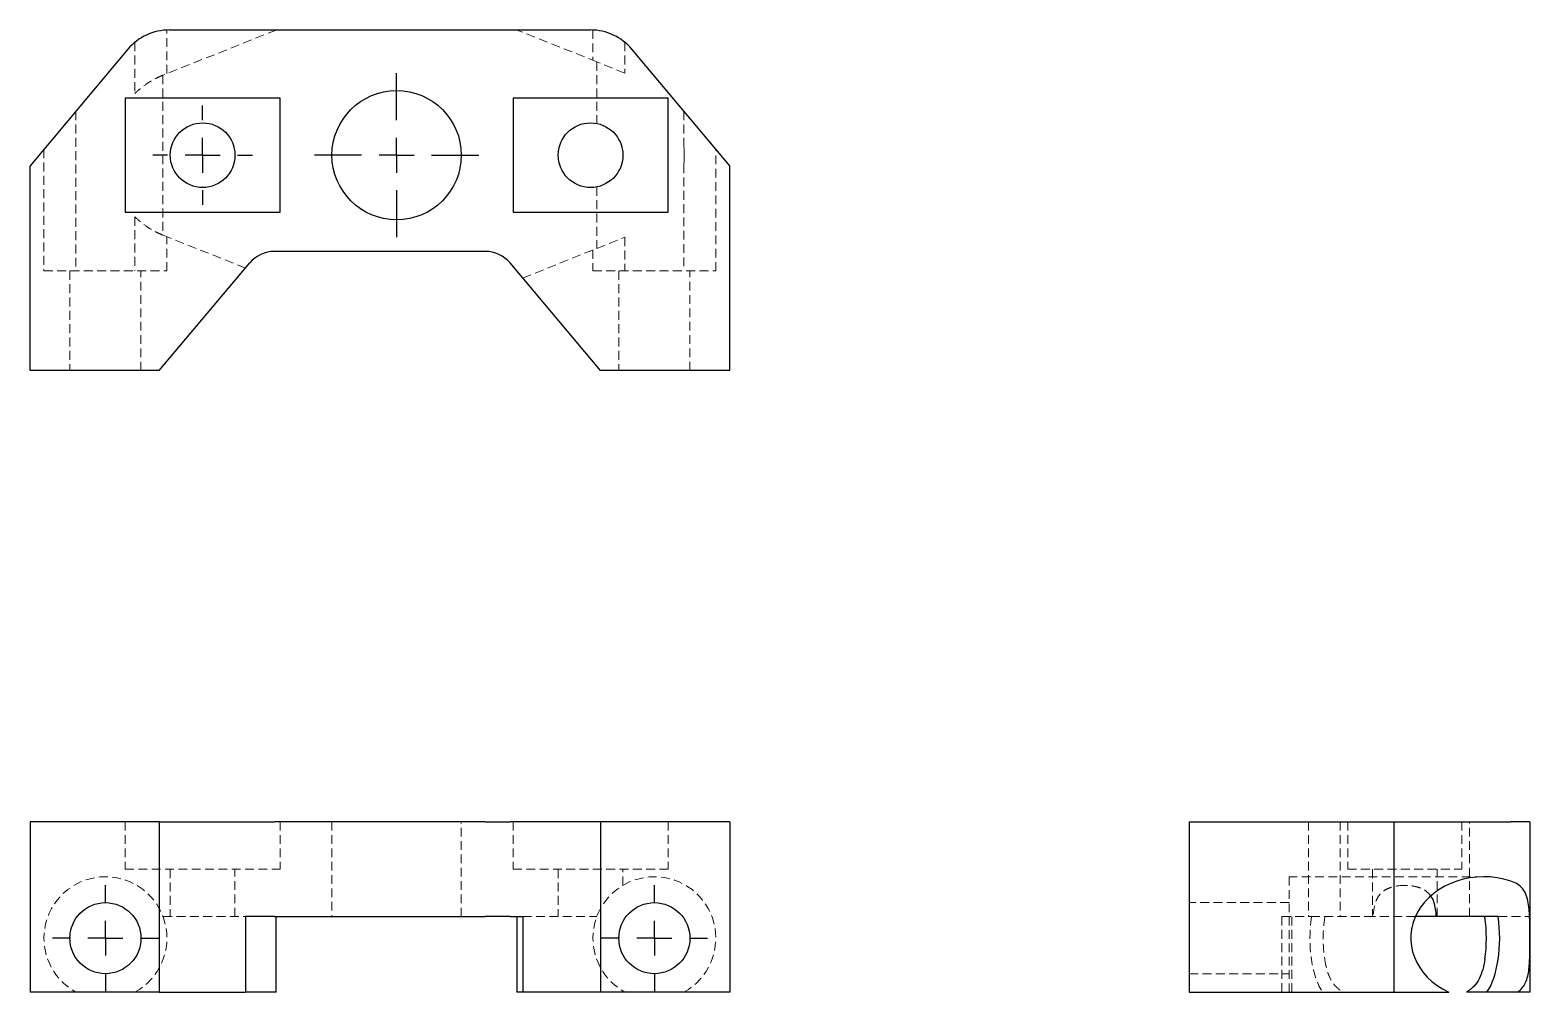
# Model space of a CAD drawing. Header units: millimetres. Extents: x 33 to 247, y 45 to 182.
import ezdxf

# ---------------------------------------------------------------- set-up
doc = ezdxf.new("R2010")
doc.units = ezdxf.units.MM
doc.linetypes.add('HIDDEN', pattern=[1.905, 1.27, -0.635])
doc.layers.add('10', color=7, linetype='Continuous')

# ---------------------------------------------------------------- blocks, each defined once
blk = doc.blocks.new('SW_CENTERMARKSYMBOL_0')
at = {"layer": '10', "color": 0}
for p, q in [((0, 5), (0, 7.58)), ((0, 0), (0, 2.5)), ((-5, 0), (-7.58, 0)), ((0, 0), (-2.5, 0)), ((0, 0), (0, -2.5)), ((0, 0), (2.5, 0)), ((5, 0), (7.58, 0)), ((0, -5), (0, -7.58))]:
    blk.add_line(p, q, dxfattribs=at)
blk = doc.blocks.new('SW_CENTERMARKSYMBOL_1')
at = {"layer": '10', "color": 0}
for p, q in [((0, 5), (0, 7.58)), ((0, 0), (0, 2.5)), ((-5, 0), (-7.58, 0)), ((0, 0), (-2.5, 0)), ((0, 0), (0, -2.5)), ((0, 0), (2.5, 0)), ((5, 0), (7.58, 0)), ((0, -5), (0, -7.58))]:
    blk.add_line(p, q, dxfattribs=at)
blk = doc.blocks.new('SW_CENTERMARKSYMBOL_2')
at = {"layer": '10', "color": 0}
for p, q in [((0, 5), (0, 7.12)), ((0, 0), (0, 2.5)), ((-5, 0), (-7.12, 0)), ((0, 0), (-2.5, 0)), ((0, 0), (0, -2.5)), ((0, 0), (2.5, 0)), ((5, 0), (7.12, 0)), ((0, -5), (0, -7.12))]:
    blk.add_line(p, q, dxfattribs=at)
blk = doc.blocks.new('SW_CENTERMARKSYMBOL_3')
at = {"layer": '10', "color": 0}
for p, q in [((0, 5), (0, 11.74)), ((0, 0), (0, 2.5)), ((-5, 0), (-11.74, 0)), ((0, 0), (-2.5, 0)), ((0, 0), (0, -2.5)), ((0, 0), (2.5, 0)), ((5, 0), (11.74, 0)), ((0, -5), (0, -11.74))]:
    blk.add_line(p, q, dxfattribs=at)

msp = doc.modelspace()

# ---------------------------------------------------------------- linework, layer by layer
at = {"color": 7, "linetype": 'HIDDEN', "lineweight": 18}
for p, q in [((68.19, 182.34), (52.03, 175.9)), ((52.56, 176.11), (52.56, 182.34)), ((114, 177.79), (102.58, 182.34)), ((113.44, 182.34), (113.44, 178.01)), ((47.99, 180.58), (47.99, 173.28)), ((118.01, 180.58), (118.01, 176.19)), ((52, 175.88), (52, 153.02)), ((118.01, 176.19), (114, 177.79)), ((114, 177.79), (114, 168.98)), ((39.56, 170.74), (39.56, 147.91)), ((126.44, 170.74), (126.44, 165.73)), ((35, 165.3), (35, 147.91)), ((131, 147.91), (131, 165.3)), ((126.44, 163.17), (126.44, 147.91)), ((114, 159.92), (114, 151.12)), ((47.99, 155.63), (47.99, 147.91)), ((52.03, 153.01), (63.78, 148.32)), ((52.56, 147.91), (52.56, 152.8)), ((114, 151.12), (118.01, 152.72)), ((118.01, 152.72), (118.01, 147.91)), ((103.41, 146.89), (114, 151.12)), ((113.44, 150.9), (113.44, 147.91)), ((35, 147.91), (52.56, 147.91)), ((38.7, 147.91), (38.7, 133.66)), ((48.86, 133.66), (48.86, 147.91)), ((113.44, 147.91), (131, 147.91)), ((117.14, 147.91), (117.14, 133.66)), ((127.3, 133.66), (127.3, 147.91)), ((46.58, 69.17), (46.58, 62.39)), ((68.76, 69.17), (68.76, 62.39)), ((76.15, 69.17), (76.15, 55.61)), ((94.63, 55.61), (94.63, 69.17)), ((102.02, 69.17), (102.02, 62.39)), ((124.19, 69.17), (124.19, 62.39)), ((215.7, 69.17), (215.7, 55.61)), ((220.21, 69.17), (220.21, 55.61)), ((221.29, 69.17), (221.29, 62.39)), ((237.61, 69.17), (237.61, 62.39)), ((238.69, 55.61), (238.69, 69.17)), ((46.58, 62.39), (68.76, 62.39)), ((53.05, 62.39), (53.05, 55.61)), ((62.29, 55.61), (62.29, 62.39)), ((102.02, 62.39), (124.19, 62.39)), ((108.49, 62.39), (108.49, 55.61)), ((117.72, 60.07), (117.72, 62.39)), ((221.29, 62.39), (237.61, 62.39)), ((224.83, 62.39), (224.83, 55.61)), ((234.07, 55.61), (234.07, 62.39)), ((212.91, 61.31), (212.91, 44.83)), ((240.76, 61.31), (212.91, 61.31)), ((212.91, 57.62), (198.66, 57.62)), ((52.03, 55.61), (52, 55.61)), ((52.03, 55.61), (63.78, 55.61)), ((103.41, 55.61), (114, 55.61)), ((211.89, 55.61), (211.89, 44.83)), ((211.89, 55.61), (216.12, 55.61)), ((213.32, 55.61), (213.32, 44.83)), ((224.92, 55.61), (216.12, 55.61)), ((230.96, 55.61), (224.92, 55.61)), ((242.79, 55.61), (247.34, 55.61)), ((247.34, 52.87), (247.33, 51.97)), ((198.66, 47.45), (212.91, 47.45)), ((126.5, 44.83), (126.5, 44.87))]:
    msp.add_line(p, q, dxfattribs=at)
at = {"color": 7, "linetype": 'Continuous', "lineweight": 25}
for p, q in [((113.1, 182.34), (52.9, 182.34)), ((47, 179.59), (33, 162.91)), ((133, 162.91), (119, 179.59)), ((68.76, 172.61), (46.58, 172.61)), ((46.58, 172.61), (46.58, 156.29)), ((68.76, 156.29), (68.76, 172.61)), ((124.19, 172.61), (102.02, 172.61)), ((102.02, 172.61), (102.02, 156.29)), ((124.19, 156.29), (124.19, 172.61)), ((33, 133.66), (33, 162.91)), ((133, 133.66), (133, 162.91)), ((46.58, 156.29), (68.76, 156.29)), ((102.02, 156.29), (124.19, 156.29)), ((98.06, 150.7), (67.94, 150.7)), ((51.48, 133.66), (64.4, 149.05)), ((114.52, 133.66), (101.6, 149.05)), ((51.48, 133.66), (33, 133.66)), ((133, 133.66), (114.52, 133.66)), ((33, 69.17), (33, 44.83)), ((51.48, 69.17), (33, 69.17)), ((51.48, 69.17), (51.48, 44.83)), ((51.48, 69.17), (64.4, 69.17)), ((64.4, 69.17), (67.94, 69.17)), ((98.06, 69.17), (67.94, 69.17)), ((98.06, 69.17), (101.6, 69.17)), ((114.52, 69.17), (101.6, 69.17)), ((114.52, 69.17), (114.52, 44.83)), ((133, 69.17), (114.52, 69.17)), ((133, 69.17), (133, 44.83)), ((198.66, 69.17), (198.66, 44.83)), ((198.66, 69.17), (227.91, 69.17)), ((227.91, 69.17), (227.91, 44.83)), ((227.91, 69.17), (244.59, 69.17)), ((247.34, 69.17), (244.59, 69.17)), ((247.34, 69.17), (247.34, 44.83)), ((64.4, 55.61), (63.78, 55.61)), ((63.78, 55.61), (63.78, 44.83)), ((67.94, 55.61), (64.4, 55.61)), ((67.94, 55.61), (98.06, 55.61)), ((68.19, 44.83), (68.19, 55.61)), ((101.6, 55.61), (98.06, 55.61)), ((101.6, 55.61), (103.41, 55.61)), ((102.58, 55.61), (102.58, 44.83)), ((103.41, 55.61), (103.41, 44.83)), ((233.98, 55.61), (230.96, 55.61)), ((242.79, 55.61), (233.98, 55.61)), ((51.48, 44.83), (33, 44.83)), ((51.48, 44.83), (63.78, 44.83)), ((68.19, 44.83), (63.78, 44.83)), ((103.41, 44.83), (102.58, 44.83)), ((114.52, 44.83), (103.41, 44.83)), ((133, 44.83), (114.52, 44.83)), ((198.66, 44.83), (227.91, 44.83)), ((227.91, 44.83), (235.74, 44.83)), ((240.9, 44.83), (238.28, 44.83)), ((241.19, 44.83), (240.9, 44.83)), ((245.58, 44.83), (241.19, 44.83)), ((247.34, 44.83), (245.58, 44.83))]:
    msp.add_line(p, q, dxfattribs=at)
for centre, radius in [((85.39, 164.45), 9.24), ((57.67, 164.45), 4.62), ((113.1, 164.45), 4.62), ((43.78, 52.53), 5.08), ((122.22, 52.53), 5.08)]:
    msp.add_circle(centre, radius, dxfattribs=at)
for centre, radius, start, end in [((52.9, 174.65), 7.7, 90, 140), ((113.1, 174.65), 7.7, 40, 90), ((67.94, 146.08), 4.62, 90, 140), ((98.06, 146.08), 4.62, 40, 90)]:
    msp.add_arc(centre, radius, start, end, dxfattribs=at)
at = {"color": 7, "linetype": 'HIDDEN', "lineweight": 18}
for centre, radius, start, end in [((56.59, 164.45), 12.32, 111.748, 111.8884), ((56.59, 164.45), 12.32, 248.1116, 248.252), ((43.78, 52.53), 8.78, 298.6944, 241.3056), ((122.22, 52.53), 8.78, 298.6944, 241.3056)]:
    msp.add_arc(centre, radius, start, end, dxfattribs=at)
at = {"color": 7, "linetype": 'Continuous', "lineweight": 25}
for centre, major_axis, ratio, start_param, end_param in [((240.76, 52.53), (10.46, 0), 0.8391, 1.195415, 4.211577), ((237.61, 52.53), (0, 8.78), 0.398919, 4.363092, 5.061686), ((239.51, 52.53), (0, 8.78), 0.398919, 3.642405, 5.070897)]:
    msp.add_ellipse(centre, major_axis=major_axis, ratio=ratio, start_param=start_param, end_param=end_param, dxfattribs=at)
at = {"color": 7, "linetype": 'HIDDEN', "lineweight": 18}
for centre, start_param, end_param in [((219.4, 52.53), 1.212289, 2.640781), ((221.3, 52.53), 1.2215, 1.920093)]:
    msp.add_ellipse(centre, major_axis=(0, 8.78), ratio=0.398919, start_param=start_param, end_param=end_param, dxfattribs=at)
for points, knots in [([(52.03, 175.9), (51.84, 175.82), (51.61, 175.72), (51.05, 175.46), (50.73, 175.29), (50.01, 174.87), (49.61, 174.62), (48.81, 174.01), (48.39, 173.66), (47.99, 173.28)], [0, 0, 0, 0, 0.25, 0.25, 0.5, 0.5, 0.75, 0.75, 1, 1, 1, 1]), ([(52.03, 153.01), (51.84, 153.08), (51.61, 153.18), (51.05, 153.45), (50.73, 153.61), (50.01, 154.03), (49.61, 154.29), (48.81, 154.89), (48.39, 155.24), (47.99, 155.63)], [0, 0, 0, 0, 0.25, 0.25, 0.5, 0.5, 0.75, 0.75, 1, 1, 1, 1]), ([(229.45, 60.07), (228.81, 60.07), (228.17, 60), (227.29, 59.73), (227.01, 59.62), (226.5, 59.34), (226.27, 59.17), (225.87, 58.77), (225.7, 58.54), (225.42, 58.04), (225.31, 57.76), (225.05, 56.9), (224.97, 56.27), (224.92, 55.61)], [0, 0, 0, 0, 0.25, 0.25, 0.375, 0.375, 0.5, 0.5, 0.625, 0.625, 0.75, 0.75, 1, 1, 1, 1]), ([(233.18, 58.55), (232.98, 58.79), (232.63, 59.22), (231.9, 59.64), (231.13, 59.89), (230.31, 60.05), (229.74, 60.06), (229.45, 60.07)], [0, 0, 0, 0, 0.252212, 0.446402, 0.634933, 0.818648, 1, 1, 1, 1]), ([(218.01, 49.53), (218.08, 49.02), (218.18, 48.53), (218.45, 47.59), (218.61, 47.14), (219.03, 46.33), (219.29, 45.96), (219.89, 45.32), (220.24, 45.05), (220.63, 44.83)], [0, 0, 0, 0, 0.25, 0.25, 0.5, 0.5, 0.75, 0.75, 1, 1, 1, 1])]:
    msp.add_open_spline(points, degree=3, knots=knots, dxfattribs=at)
for points in [[(126.5, 164.45), (126.5, 164.88), (126.48, 165.31), (126.44, 165.73)], [(126.5, 164.45), (126.5, 164.03), (126.48, 163.6), (126.44, 163.17)], [(52, 55.61), (52.01, 55.59), (52.02, 55.56), (52.03, 55.54)], [(218.02, 55.61), (218.02, 55.59), (218.01, 55.56), (218.01, 55.54)]]:
    msp.add_open_spline(points, degree=3, dxfattribs=at)
at = {"color": 7, "linetype": 'Continuous', "lineweight": 25}
for points, knots in [([(247.34, 52.53), (247.34, 53.41), (247.33, 54.29), (247.28, 55.99), (247.24, 56.81), (247.03, 57.95), (246.94, 58.32), (246.68, 58.99), (246.52, 59.29), (246.1, 59.83), (245.85, 60.06), (245.27, 60.44), (244.95, 60.58), (244.59, 60.7)], [0, 0, 0, 0, 0.25, 0.25, 0.5, 0.5, 0.625, 0.625, 0.75, 0.75, 0.875, 0.875, 1, 1, 1, 1]), ([(233.98, 55.61), (233.95, 55.98), (233.89, 56.71), (233.62, 57.69), (233.4, 58.32), (233.18, 58.55), (233.18, 58.55)], [0, 0, 0, 0, 0.329536, 0.662701, 0.997742, 1, 1, 1, 1]), ([(245.58, 44.83), (245.83, 45), (246.05, 45.2), (246.43, 45.65), (246.59, 45.91), (246.84, 46.47), (246.94, 46.77), (247.09, 47.41), (247.15, 47.75), (247.27, 48.78), (247.3, 49.51), (247.33, 51.01), (247.34, 51.77), (247.34, 52.53)], [0, 0, 0, 0, 0.125, 0.125, 0.25, 0.25, 0.375, 0.375, 0.5, 0.5, 0.75, 0.75, 1, 1, 1, 1]), ([(240.9, 49.53), (240.82, 49.02), (240.72, 48.53), (240.46, 47.59), (240.29, 47.14), (239.87, 46.33), (239.62, 45.96), (239.01, 45.32), (238.66, 45.05), (238.28, 44.83)], [0, 0, 0, 0, 0.25, 0.25, 0.5, 0.5, 0.75, 0.75, 1, 1, 1, 1])]:
    msp.add_open_spline(points, degree=3, knots=knots, dxfattribs=at)
msp.add_open_spline([(240.88, 55.61), (240.89, 55.59), (240.89, 55.56), (240.9, 55.54)], degree=3, dxfattribs=at)

# ---------------------------------------------------------------- block references
at = {"layer": '10'}
for name, p in [('SW_CENTERMARKSYMBOL_3', (85.39, 164.45)), ('SW_CENTERMARKSYMBOL_2', (57.67, 164.45)), ('SW_CENTERMARKSYMBOL_1', (43.78, 52.53)), ('SW_CENTERMARKSYMBOL_0', (122.22, 52.53))]:
    msp.add_blockref(name, p, dxfattribs=at)

doc.saveas('drawing.dxf')
